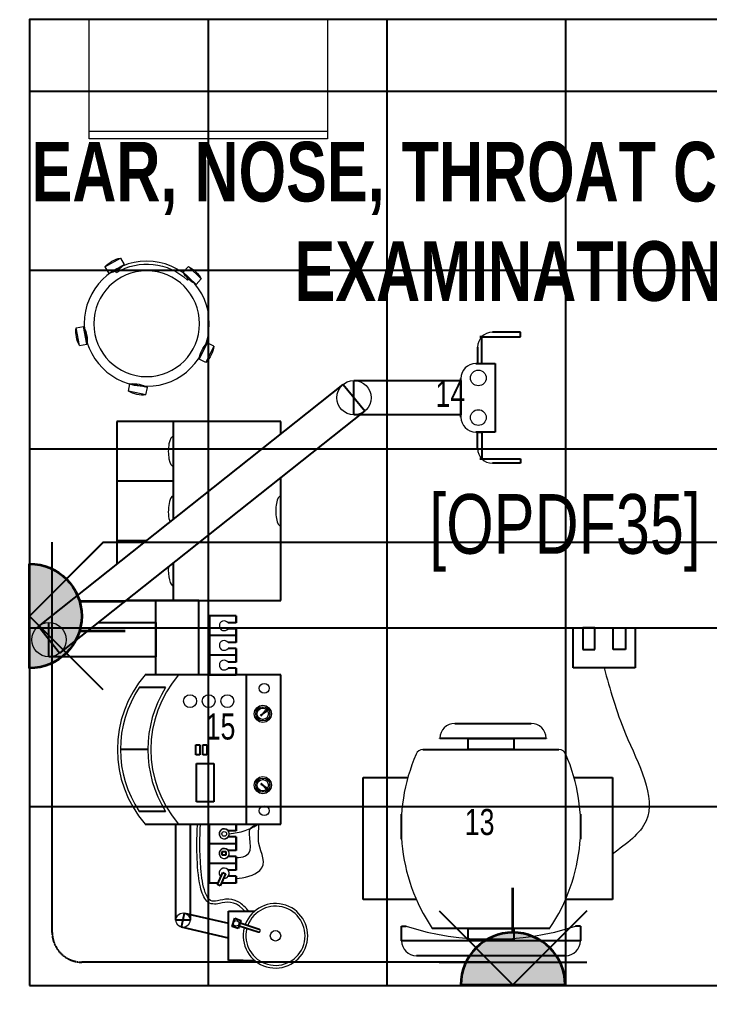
# Model space of a CAD drawing. Extents: x -178977 to 231842, y -29287 to 19916.
# Drawn here: x 38543 to 40857, y -9490 to -6200 of the extents above; entities that cross this region are included whole.
import ezdxf
from ezdxf import colors
from ezdxf.entities.mleader import LeaderData, LeaderLine
from ezdxf.enums import TextEntityAlignment as Align
from ezdxf.math import Vec2, Vec3

# ---------------------------------------------------------------- set-up
doc = ezdxf.new("R2010")
doc.units = 0
doc.header["$LTSCALE"] = 0.25
doc.linetypes.add('DASHDOT', pattern=[25.4, 12.7, -6.35, 0, -6.35])
doc.linetypes.add('HIDDEN', pattern=[9.525, 6.35, -3.175])
for name, color, linetype, lineweight in [('01-First Floor-FUR$0$72_EGR_BASE_TEXT', 252, 'Continuous', 5), ('01-First Floor-FUR$0$72_EGR_EQP_TAG', 142, 'Continuous', 5), ('01-First Floor-FUR$0$LOADING', 253, 'Continuous', 5), ('01-First Floor-FUR$0$Walls', 251, 'Continuous', 5), ('E-LITE-CIRC', 6, 'Continuous', 25), ('E-LITE-CLNG-CNDT', 6, 'DASHDOT', 35), ('E-LITE-EXIT-NUMB', 6, 'Continuous', 25), ('E-POWR-FLOR-CNDT', 6, 'HIDDEN', 25), ('E-POWR-WALL @ 100', 4, 'Continuous', 35)]:
    doc.layers.add(name, color=color, linetype=linetype, lineweight=lineweight)
doc.layers.add('01-First Floor-FUR$0$FALSE CEILING', color=251, linetype='Continuous')
doc.styles.add('01-First Floor-FUR$0$X3G_ENTITY_257CFD', font='swisscl.ttf', dxfattribs={"height": 200})
doc.styles.add('01-First Floor-FUR$0$X3G_ENTITY_9EC9', font='swisscl.ttf', dxfattribs={"height": 0.2})
doc.styles.add('01-First Floor-FUR$0$X3G_ENTITY_9F38', font='swisscl.ttf', dxfattribs={"height": 0.2})
doc.styles.add('DC_SIMPLEX', font='SIMPLEX.shx', dxfattribs={"width": 0.7})

# ---------------------------------------------------------------- blocks, each defined once
blk = doc.blocks.new('01-First Floor-FUR$0$GF21027-P')
at = {"layer": '01-First Floor-FUR$0$LOADING'}
for p, q in [((0.4, 0.4), (-0.4, 0.4)), ((-0.4, 0.4), (-0.4, 0)), ((0.4, 0), (0.4, 0.4)), ((-0.4, 0.025), (0.4, 0.025)), ((-0.4, 0), (0.4, 0))]:
    blk.add_line(p, q, dxfattribs=at)
blk = doc.blocks.new('01-First Floor-FUR$0$HF10037B-P')
at = {"layer": '01-First Floor-FUR$0$LOADING'}
for p, q in [((0.2459, 0.134), (0.1859, 0.134)), ((0.1859, 0.134), (0.1859, 0.109)), ((0.2459, 0.134), (0.2459, 0.109)), ((0.2459, 0.109), (0.1859, 0.109)), ((0, 0), (-0.0142, -0.0583)), ((0, 0), (0.0243, -0.0059)), ((0.0243, -0.0059), (0.01, -0.0642)), ((0.4071, -0.0094), (0.431, -0.0018)), ((0.4071, -0.0094), (0.4255, -0.0665)), ((0.431, -0.0018), (0.4493, -0.0589)), ((-0.0142, -0.0583), (0.01, -0.0642)), ((0.4069, -0.0417), (0.4165, -0.0387)), ((0.4255, -0.0665), (0.4493, -0.0589)), ((0.0524, -0.2725), (0.0674, -0.2525)), ((0.0674, -0.2525), (0.1154, -0.2885)), ((0.3125, -0.2897), (0.362, -0.2558)), ((0.3761, -0.2764), (0.362, -0.2558)), ((0.0524, -0.2725), (0.1004, -0.3085)), ((0.1004, -0.3085), (0.1154, -0.2885)), ((0.3266, -0.3103), (0.3125, -0.2897)), ((0.3266, -0.3103), (0.3761, -0.2764)), ((0.3267, -0.268), (0.3323, -0.2763))]:
    blk.add_line(p, q, dxfattribs=at)
for radius in [0.21, 0.1775]:
    blk.add_circle((0.2161, -0.1014), radius, dxfattribs=at)
for centre, radius, start, end in [((0.2159, 0.0465), 0.0925, 71.0754, 108.9246), ((0.2159, 0.1965), 0.0925, 251.0754, 288.9246), ((0.0779, -0.0499), 0.0925, 147.3419, 185.1912), ((-0.0678, -0.0143), 0.0925, 327.3419, 5.1912), ((0.4996, -0.0113), 0.0925, 178.8412, 216.6904), ((0.3568, -0.057), 0.0925, 358.8412, 36.6904), ((0.2161, -0.1014), 0.2, 303.6037, 17.3657), ((0.0389, -0.3404), 0.0925, 34.1875, 72.0368), ((0.3867, -0.3449), 0.0925, 105.5121, 143.3614), ((0.1289, -0.2205), 0.0925, 214.1875, 252.0368), ((0.3019, -0.2212), 0.0925, 285.5121, 323.3614)]:
    blk.add_arc(centre, radius, start, end, dxfattribs=at)
blk = doc.blocks.new('01-First Floor-FUR')
at = {"layer": '01-First Floor-FUR$0$FALSE CEILING', "linetype": 'Continuous'}
for p, q in [((39176, -9440), (39176, -6200)), ((39776, -9440), (39776, -6200)), ((40376, -9440), (40376, -6200)), ((38576, -6440), (42776, -6440)), ((38576, -7040), (42776, -7040)), ((38576, -7640), (42776, -7640)), ((38576, -8240), (42776, -8240)), ((38576, -8840), (42776, -8840))]:
    blk.add_line(p, q, dxfattribs=at)
at = {"layer": '01-First Floor-FUR$0$FALSE CEILING'}
for p, q in [((40086.4, -7264.1, -0.1), (40223.7, -7264.1, -0.1)), ((40093.7, -7264.1, -0.1), (40086.4, -7264.1, -0.1)), ((40093.7, -7353.6, -0.1), (40093.7, -7264.1, -0.1)), ((40223.7, -7248.8, -0.1), (40129.2, -7248.8, -0.1)), ((40223.7, -7264.1, -0.1), (40223.7, -7248.8, -0.1)), ((40079.2, -7298.8, -0.1), (40079.2, -7353.6, -0.1)), ((40073.4, -7353.6, -0.1), (40138.2, -7353.6, -0.1)), ((40079.2, -7353.6, -0.1), (40093.7, -7353.6, -0.1)), ((40138.2, -7353.6, -0.1), (40138.2, -7583.4, -0.1)), ((38605.5, -8235.3, -0.1), (39627.9, -7424.1, -0.1)), ((39627.9, -7424.1, -0.1), (39700.8, -7512.9, -0.1)), ((39664.4, -7526, -0.1), (39664.4, -7411, -0.1)), ((39664.4, -7411, -0.1), (40023.4, -7411, -0.1)), ((40023.4, -7533.4, -0.1), (40023.4, -7403.6, -0.1)), ((40023.4, -7411, -0.1), (40023.4, -7526, -0.1)), ((39700.8, -7512.9, -0.1), (38676.9, -8325.3, -0.1)), ((40023.4, -7526, -0.1), (39664.4, -7526, -0.1)), ((39418.9, -7548.4, -0.1), (38868.9, -7548.4, -0.1)), ((38868.9, -7548.4, -0.1), (38868.9, -8026.3, -0.1)), ((39058.5, -7875.9, -0.1), (39058.5, -7548.4, -0.1)), ((39058.5, -7748.4, -0.1), (39058.5, -7548.4, -0.1)), ((39418.9, -7590, -0.1), (39418.9, -7548.4, -0.1)), ((40138.2, -7583.4, -0.1), (40073.4, -7583.4, -0.1)), ((40079.2, -7638.2, -0.1), (40079.2, -7583.4, -0.1)), ((40079.2, -7583.4, -0.1), (40093.7, -7583.4, -0.1)), ((40093.7, -7583.4, -0.1), (40093.7, -7672.9, -0.1)), ((40086.4, -7672.9, -0.1), (40223.7, -7672.9, -0.1)), ((40093.7, -7672.9, -0.1), (40086.4, -7672.9, -0.1)), ((40223.7, -7688.2, -0.1), (40129.2, -7688.2, -0.1)), ((40223.7, -7672.9, -0.1), (40223.7, -7688.2, -0.1)), ((39058.5, -7748.4, -0.1), (38868.9, -7748.4, -0.1)), ((39058.5, -7875.9, -0.1), (39058.5, -7748.4, -0.1)), ((39418.9, -8148.4, -0.1), (39418.9, -7736.7, -0.1)), ((38967.1, -7948.4, -0.1), (38868.9, -7948.4, -0.1)), ((39058.5, -8148.4, -0.1), (39058.5, -8022.6, -0.1)), ((39058.5, -8148.4, -0.1), (39058.5, -8022.6, -0.1)), ((39143.9, -8148.4, -0.1), (38899.9, -8148.4, -0.1)), ((38899.9, -8148.4, -0.1), (39418.9, -8148.4, -0.1)), ((39000.2, -8398.4, -0.1), (39000.2, -8148.4, -0.1)), ((39143.9, -8398.4, -0.1), (39143.9, -8148.4, -0.1)), ((38641.2, -8337.8, -0.1), (38641.2, -8222.9, -0.1)), ((38806.1, -8222.9, -0.1), (39000.2, -8222.9, -0.1)), ((39000.2, -8222.9, -0.1), (39000.2, -8337.8, -0.1)), ((39269.1, -8200.4, -0.1), (39180.1, -8200.4, -0.1)), ((39180.1, -8200.4, -0.1), (39180.1, -8398.4, -0.1)), ((39269.1, -8223.4, -0.1), (39242, -8223.4, -0.1)), ((39269.1, -8223.4, -0.1), (39269.1, -8200.4, -0.1)), ((39269.1, -8200.4, -0.1), (39269.1, -8223.4, -0.1)), ((38676.9, -8325.3, -0.1), (38605.5, -8235.3, -0.1)), ((39269.1, -8243.4, -0.1), (39242, -8243.4, -0.1)), ((39269.1, -8289.4, -0.1), (39269.1, -8243.4, -0.1)), ((39269.1, -8243.4, -0.1), (39269.1, -8266.4, -0.1)), ((40399.9, -8374.4, -0.1), (40399.9, -8240.8, -0.1)), ((40399.9, -8240.8, -0.1), (40607.9, -8240.8, -0.1)), ((40473, -8240.8, -0.1), (40432.1, -8240.8, -0.1)), ((40432.1, -8240.8, -0.1), (40432.1, -8312.5, -0.1)), ((40473, -8312.5, -0.1), (40473, -8240.8, -0.1)), ((40534.9, -8312.5, -0.1), (40534.9, -8240.8, -0.1)), ((40534.9, -8240.8, -0.1), (40575.8, -8240.8, -0.1)), ((40575.8, -8240.8, -0.1), (40575.8, -8312.5, -0.1)), ((40607.9, -8240.8, -0.1), (40607.9, -8374.4, -0.1)), ((39269.1, -8266.4, -0.1), (39180.1, -8266.4, -0.1)), ((39269.1, -8289.4, -0.1), (39242, -8289.4, -0.1)), ((39269.1, -8266.4, -0.1), (39269.1, -8289.4, -0.1)), ((39269.1, -8309.4, -0.1), (39242, -8309.4, -0.1)), ((39269.1, -8355.4, -0.1), (39269.1, -8309.4, -0.1)), ((39269.1, -8309.4, -0.1), (39269.1, -8332.4, -0.1)), ((40432.1, -8312.5, -0.1), (40473, -8312.5, -0.1)), ((40575.8, -8312.5, -0.1), (40534.9, -8312.5, -0.1)), ((39000.2, -8337.8, -0.1), (38641.2, -8337.8, -0.1)), ((39269.1, -8332.4, -0.1), (39180.1, -8332.4, -0.1)), ((39269.1, -8355.4, -0.1), (39242, -8355.4, -0.1)), ((39269.1, -8332.4, -0.1), (39269.1, -8355.4, -0.1)), ((39269.1, -8375.4, -0.1), (39242, -8375.4, -0.1)), ((39269.1, -8398.4, -0.1), (39269.1, -8375.4, -0.1)), ((39269.1, -8375.4, -0.1), (39269.1, -8398.4, -0.1)), ((40607.9, -8374.4, -0.1), (40399.9, -8374.4, -0.1)), ((39418.9, -8398.4, -0.1), (38963.8, -8398.4, -0.1)), ((39180.1, -8398.4, -0.1), (39269.1, -8398.4, -0.1)), ((39303.8, -8898.4, -0.1), (39303.8, -8398.4, -0.1)), ((39418.9, -8898.4, -0.1), (39418.9, -8398.4, -0.1)), ((39032.6, -8440.5, -0.1), (38944.2, -8440.5, -0.1)), ((39345.3, -8515.5, -0.1), (39341.8, -8512, -0.1)), ((39358.7, -8509.9, -0.1), (39358.7, -8504.9, -0.1)), ((39358.7, -8509.9, -0.1), (39358.7, -8504.9, -0.1)), ((39368.1, -8519, -0.1), (39359.6, -8527.8, -0.1)), ((39359.7, -8527.9, -0.1), (39372.6, -8517.2, -0.1)), ((39372.6, -8517.2, -0.1), (39368.1, -8519, -0.1)), ((39372.6, -8517.2, -0.1), (39370, -8521.4, -0.1)), ((39372.2, -8515.5, -0.1), (39375.7, -8512, -0.1)), ((39334.9, -8528.7, -0.1), (39339.9, -8528.7, -0.1)), ((39345.3, -8541.9, -0.1), (39341.8, -8545.4, -0.1)), ((39352, -8534.3, -0.1), (39357.8, -8529.5, -0.1)), ((39352, -8534.3, -0.1), (39353.2, -8532.3, -0.1)), ((39352, -8534.3, -0.1), (39354.3, -8533.5, -0.1)), ((39353.2, -8532.3, -0.1), (39357.7, -8529.4, -0.1)), ((39354.3, -8533.5, -0.1), (39357.9, -8529.6, -0.1)), ((39358.7, -8552.6, -0.1), (39358.7, -8547.6, -0.1)), ((39358.7, -8552.6, -0.1), (39358.7, -8547.6, -0.1)), ((39370, -8521.4, -0.1), (39359.8, -8528.1, -0.1)), ((39372.2, -8541.9, -0.1), (39375.7, -8545.4, -0.1)), ((39382.6, -8528.7, -0.1), (39377.6, -8528.7, -0.1)), ((40003, -8560.9, -0.1), (40259.3, -8560.9, -0.1)), ((39953, -8611.8, -0.1), (39953, -8610.9, -0.1)), ((40309.3, -8611.8, -0.1), (39953, -8611.8, -0.1)), ((40047.7, -8648.7, -0.1), (40047.7, -8611.8, -0.1)), ((40047.7, -8611.8, -0.1), (40200.7, -8611.8, -0.1)), ((40200.7, -8611.8, -0.1), (40200.7, -8648.7, -0.1)), ((40309.3, -8610.9, -0.1), (40309.3, -8611.8, -0.1)), ((38973, -8648.4, -0.1), (38880.7, -8648.4, -0.1)), ((39134.1, -8665.8, -0.1), (39134.1, -8632.6, -0.1)), ((39134.1, -8632.6, -0.1), (39147.4, -8632.6, -0.1)), ((39147.4, -8632.6, -0.1), (39147.4, -8665.8, -0.1)), ((39157.4, -8665.8, -0.1), (39157.4, -8632.6, -0.1)), ((39157.4, -8632.6, -0.1), (39170.7, -8632.6, -0.1)), ((39170.7, -8632.6, -0.1), (39170.7, -8665.8, -0.1)), ((39896.2, -8648.7, -0.1), (40352.3, -8648.7, -0.1)), ((40200.7, -8648.7, -0.1), (40047.7, -8648.7, -0.1)), ((39147.4, -8665.8, -0.1), (39134.1, -8665.8, -0.1)), ((39170.7, -8665.8, -0.1), (39157.4, -8665.8, -0.1)), ((39135.8, -8823.7, -0.1), (39135.8, -8695.7, -0.1)), ((39135.8, -8695.7, -0.1), (39193.9, -8695.7, -0.1)), ((39193.9, -8695.7, -0.1), (39193.9, -8823.7, -0.1)), ((39358.7, -8744.3, -0.1), (39358.7, -8749.3, -0.1)), ((39358.7, -8744.3, -0.1), (39358.7, -8749.3, -0.1)), ((39695.7, -9152.1, -0.1), (39695.7, -8742.3, -0.1)), ((39695.7, -8742.3, -0.1), (39845.4, -8742.3, -0.1)), ((40403.1, -8742.3, -0.1), (40532, -8742.3, -0.1)), ((40532, -8742.3, -0.1), (40532, -9152.1, -0.1)), ((39334.9, -8768.1, -0.1), (39339.9, -8768.1, -0.1)), ((39345.3, -8754.9, -0.1), (39341.8, -8751.4, -0.1)), ((39345.3, -8781.3, -0.1), (39341.8, -8784.8, -0.1)), ((39352, -8762.6, -0.1), (39357.8, -8767.3, -0.1)), ((39352, -8762.6, -0.1), (39353.2, -8764.6, -0.1)), ((39352, -8762.6, -0.1), (39354.3, -8763.3, -0.1)), ((39353.2, -8764.6, -0.1), (39357.7, -8767.4, -0.1)), ((39354.3, -8763.3, -0.1), (39357.9, -8767.2, -0.1)), ((39368.1, -8777.8, -0.1), (39359.6, -8769, -0.1)), ((39359.7, -8768.9, -0.1), (39372.6, -8779.6, -0.1)), ((39370, -8775.5, -0.1), (39359.8, -8768.8, -0.1)), ((39372.6, -8779.6, -0.1), (39368.1, -8777.8, -0.1)), ((39372.6, -8779.6, -0.1), (39370, -8775.5, -0.1)), ((39372.2, -8754.9, -0.1), (39375.7, -8751.4, -0.1)), ((39372.2, -8781.3, -0.1), (39375.7, -8784.8, -0.1)), ((39382.6, -8768.1, -0.1), (39377.6, -8768.1, -0.1)), ((39358.7, -8786.9, -0.1), (39358.7, -8791.9, -0.1)), ((39358.7, -8786.9, -0.1), (39358.7, -8791.9, -0.1)), ((39193.9, -8823.7, -0.1), (39135.8, -8823.7, -0.1)), ((39032.6, -8856.4, -0.1), (38944.2, -8856.4, -0.1)), ((39824.2, -8948.7, -0.1), (39824.2, -8865.2, -0.1)), ((40424.2, -8865.2, -0.1), (40424.2, -8948.7, -0.1)), ((38963.8, -8898.4, -0.1), (39418.9, -8898.4, -0.1)), ((39066.8, -9220.9, -0.1), (39066.8, -8898.4, -0.1)), ((39114.9, -8898.4, -0.1), (39114.9, -9220.9, -0.1)), ((39180.1, -9096.4, -0.1), (39180.1, -8898.4, -0.1)), ((39180.1, -8898.4, -0.1), (39269.1, -8898.4, -0.1)), ((39269.1, -8898.4, -0.1), (39269.1, -8921.4, -0.1)), ((39269.1, -8921.4, -0.1), (39269.1, -8898.4, -0.1)), ((39269.1, -8921.4, -0.1), (39242, -8921.4, -0.1)), ((39269.1, -8941.4, -0.1), (39242, -8941.4, -0.1)), ((39269.1, -8941.4, -0.1), (39269.1, -8987.4, -0.1)), ((39269.1, -8964.4, -0.1), (39269.1, -8941.4, -0.1)), ((39269.1, -8964.4, -0.1), (39180.1, -8964.4, -0.1)), ((39269.1, -8987.4, -0.1), (39269.1, -8964.4, -0.1)), ((39222.5, -9003.3, -0.1), (39222.5, -8990.1, -0.1)), ((39222.5, -8990.1, -0.1), (39234.5, -8990.1, -0.1)), ((39234.5, -9003.3, -0.1), (39222.5, -9003.3, -0.1)), ((39234.5, -8990.1, -0.1), (39234.5, -9003.3, -0.1)), ((39269.1, -8987.4, -0.1), (39242, -8987.4, -0.1)), ((39269.1, -9007.4, -0.1), (39242, -9007.4, -0.1)), ((39269.1, -9007.4, -0.1), (39269.1, -9053.4, -0.1)), ((39269.1, -9030.4, -0.1), (39269.1, -9007.4, -0.1)), ((39269.1, -9030.4, -0.1), (39180.1, -9030.4, -0.1)), ((39269.1, -9053.4, -0.1), (39269.1, -9030.4, -0.1)), ((39206.4, -9101.4, -0.1), (39224.4, -9061.4, -0.1)), ((39233.7, -9065.5, -0.1), (39215.7, -9105.6, -0.1)), ((39224.4, -9061.4, -0.1), (39233.7, -9065.5, -0.1)), ((39269.1, -9053.4, -0.1), (39242, -9053.4, -0.1)), ((39269.1, -9073.4, -0.1), (39242, -9073.4, -0.1)), ((39269.1, -9073.4, -0.1), (39269.1, -9096.4, -0.1)), ((39269.1, -9096.4, -0.1), (39269.1, -9073.4, -0.1)), ((39208.7, -9096.4, -0.1), (39180.1, -9096.4, -0.1)), ((39215.7, -9105.6, -0.1), (39206.4, -9101.4, -0.1)), ((39269.1, -9096.4, -0.1), (39219.8, -9096.4, -0.1)), ((39874.1, -9152.1, -0.1), (39695.7, -9152.1, -0.1)), ((40532, -9152.1, -0.1), (40374.4, -9152.1, -0.1)), ((39085.5, -9244.3, -0.1), (39096.3, -9197.5, -0.1)), ((39096.3, -9197.5, -0.1), (39243.2, -9231.4, -0.1)), ((39243.2, -9355.9, -0.1), (39243.2, -9190.7, -0.1)), ((39243.2, -9190.7, -0.1), (39293, -9190.7, -0.1)), ((39293, -9190.7, -0.1), (39331.4, -9190.7, -0.1)), ((39114.9, -9220.9, -0.1), (39066.8, -9220.9, -0.1)), ((39243.2, -9280.8, -0.1), (39085.5, -9244.3, -0.1)), ((39255.3, -9242.5, -0.1), (39264.3, -9214.7, -0.1)), ((39276.3, -9249.3, -0.1), (39255.3, -9242.5, -0.1)), ((39264.3, -9214.7, -0.1), (39285.3, -9221.6, -0.1)), ((39285.3, -9221.6, -0.1), (39276.3, -9249.3, -0.1)), ((39279.2, -9240.5, -0.1), (39282.5, -9230.4, -0.1)), ((39343.5, -9261.4, -0.1), (39279.2, -9240.5, -0.1)), ((39282.5, -9230.4, -0.1), (39346.8, -9251.3, -0.1)), ((39824.1, -9290, -0.1), (39824.1, -9241.3, -0.1)), ((39824.1, -9241.3, -0.1), (39840.1, -9241.3, -0.1)), ((40424.4, -9241.3, -0.1), (40408.4, -9241.3, -0.1)), ((40424.4, -9241.3, -0.1), (40424.4, -9290, -0.1)), ((40321.3, -9248.7, -0.1), (39927.2, -9248.7, -0.1)), ((40047.7, -9285.6, -0.1), (40047.7, -9248.7, -0.1)), ((40047.7, -9248.7, -0.1), (40200.7, -9248.7, -0.1)), ((40200.7, -9248.7, -0.1), (40200.7, -9285.6, -0.1)), ((40424.4, -9290.6, -0.1), (39824.1, -9290.6, -0.1)), ((40200.7, -9285.6, -0.1), (40047.7, -9285.6, -0.1)), ((40374.4, -9340, -0.1), (39874.1, -9340, -0.1)), ((39293, -9355.9, -0.1), (39243.2, -9355.9, -0.1)), ((39293, -9355.9, -0.1), (39331.4, -9355.9, -0.1))]:
    blk.add_line(p, q, dxfattribs=at)
blk.add_lwpolyline([(38576, -9440), (42776, -9440), (42776, -6200), (38576, -6200)], close=True, dxfattribs=at)
at = {"layer": '01-First Floor-FUR$0$LOADING'}
for p, q in [((40086.4, -7264.1, -0.1), (40223.7, -7264.1, -0.1)), ((40093.7, -7264.1, -0.1), (40086.4, -7264.1, -0.1)), ((40093.7, -7353.6, -0.1), (40093.7, -7264.1, -0.1)), ((40223.7, -7248.8, -0.1), (40129.2, -7248.8, -0.1)), ((40223.7, -7264.1, -0.1), (40223.7, -7248.8, -0.1)), ((40079.2, -7298.8, -0.1), (40079.2, -7353.6, -0.1)), ((40073.4, -7353.6, -0.1), (40138.2, -7353.6, -0.1)), ((40079.2, -7353.6, -0.1), (40093.7, -7353.6, -0.1)), ((40138.2, -7353.6, -0.1), (40138.2, -7583.4, -0.1)), ((38605.5, -8235.3, -0.1), (39627.9, -7424.1, -0.1)), ((39627.9, -7424.1, -0.1), (39700.8, -7512.9, -0.1)), ((39664.4, -7526, -0.1), (39664.4, -7411, -0.1)), ((39664.4, -7411, -0.1), (40023.4, -7411, -0.1)), ((40023.4, -7533.4, -0.1), (40023.4, -7403.6, -0.1)), ((40023.4, -7411, -0.1), (40023.4, -7526, -0.1)), ((39700.8, -7512.9, -0.1), (38676.9, -8325.3, -0.1)), ((40023.4, -7526, -0.1), (39664.4, -7526, -0.1)), ((39418.9, -7548.4, -0.1), (38868.9, -7548.4, -0.1)), ((38868.9, -7548.4, -0.1), (38868.9, -8026.3, -0.1)), ((39058.5, -7875.9, -0.1), (39058.5, -7548.4, -0.1)), ((39058.5, -7748.4, -0.1), (39058.5, -7548.4, -0.1)), ((39418.9, -7590, -0.1), (39418.9, -7548.4, -0.1)), ((40138.2, -7583.4, -0.1), (40073.4, -7583.4, -0.1)), ((40079.2, -7638.2, -0.1), (40079.2, -7583.4, -0.1)), ((40079.2, -7583.4, -0.1), (40093.7, -7583.4, -0.1)), ((40093.7, -7583.4, -0.1), (40093.7, -7672.9, -0.1)), ((40086.4, -7672.9, -0.1), (40223.7, -7672.9, -0.1)), ((40093.7, -7672.9, -0.1), (40086.4, -7672.9, -0.1)), ((40223.7, -7688.2, -0.1), (40129.2, -7688.2, -0.1)), ((40223.7, -7672.9, -0.1), (40223.7, -7688.2, -0.1)), ((39058.5, -7748.4, -0.1), (38868.9, -7748.4, -0.1)), ((39058.5, -7875.9, -0.1), (39058.5, -7748.4, -0.1)), ((39418.9, -8148.4, -0.1), (39418.9, -7736.7, -0.1)), ((38967.1, -7948.4, -0.1), (38868.9, -7948.4, -0.1)), ((39058.5, -8148.4, -0.1), (39058.5, -8022.6, -0.1)), ((39058.5, -8148.4, -0.1), (39058.5, -8022.6, -0.1)), ((39143.9, -8148.4, -0.1), (38899.9, -8148.4, -0.1)), ((38899.9, -8148.4, -0.1), (39418.9, -8148.4, -0.1)), ((39000.2, -8398.4, -0.1), (39000.2, -8148.4, -0.1)), ((39143.9, -8398.4, -0.1), (39143.9, -8148.4, -0.1)), ((38641.2, -8337.8, -0.1), (38641.2, -8222.9, -0.1)), ((38806.1, -8222.9, -0.1), (39000.2, -8222.9, -0.1)), ((39000.2, -8222.9, -0.1), (39000.2, -8337.8, -0.1)), ((39269.1, -8200.4, -0.1), (39180.1, -8200.4, -0.1)), ((39180.1, -8200.4, -0.1), (39180.1, -8398.4, -0.1)), ((39269.1, -8223.4, -0.1), (39242, -8223.4, -0.1)), ((39269.1, -8223.4, -0.1), (39269.1, -8200.4, -0.1)), ((39269.1, -8200.4, -0.1), (39269.1, -8223.4, -0.1)), ((38676.9, -8325.3, -0.1), (38605.5, -8235.3, -0.1)), ((39269.1, -8243.4, -0.1), (39242, -8243.4, -0.1)), ((39269.1, -8289.4, -0.1), (39269.1, -8243.4, -0.1)), ((39269.1, -8243.4, -0.1), (39269.1, -8266.4, -0.1)), ((40399.9, -8374.4, -0.1), (40399.9, -8240.8, -0.1)), ((40399.9, -8240.8, -0.1), (40607.9, -8240.8, -0.1)), ((40473, -8240.8, -0.1), (40432.1, -8240.8, -0.1)), ((40432.1, -8240.8, -0.1), (40432.1, -8312.5, -0.1)), ((40473, -8312.5, -0.1), (40473, -8240.8, -0.1)), ((40534.9, -8312.5, -0.1), (40534.9, -8240.8, -0.1)), ((40534.9, -8240.8, -0.1), (40575.8, -8240.8, -0.1)), ((40575.8, -8240.8, -0.1), (40575.8, -8312.5, -0.1)), ((40607.9, -8240.8, -0.1), (40607.9, -8374.4, -0.1)), ((39269.1, -8266.4, -0.1), (39180.1, -8266.4, -0.1)), ((39269.1, -8289.4, -0.1), (39242, -8289.4, -0.1)), ((39269.1, -8266.4, -0.1), (39269.1, -8289.4, -0.1)), ((39269.1, -8309.4, -0.1), (39242, -8309.4, -0.1)), ((39269.1, -8355.4, -0.1), (39269.1, -8309.4, -0.1)), ((39269.1, -8309.4, -0.1), (39269.1, -8332.4, -0.1)), ((40432.1, -8312.5, -0.1), (40473, -8312.5, -0.1)), ((40575.8, -8312.5, -0.1), (40534.9, -8312.5, -0.1)), ((39000.2, -8337.8, -0.1), (38641.2, -8337.8, -0.1)), ((39269.1, -8332.4, -0.1), (39180.1, -8332.4, -0.1)), ((39269.1, -8355.4, -0.1), (39242, -8355.4, -0.1)), ((39269.1, -8332.4, -0.1), (39269.1, -8355.4, -0.1)), ((39269.1, -8375.4, -0.1), (39242, -8375.4, -0.1)), ((39269.1, -8398.4, -0.1), (39269.1, -8375.4, -0.1)), ((39269.1, -8375.4, -0.1), (39269.1, -8398.4, -0.1)), ((40607.9, -8374.4, -0.1), (40399.9, -8374.4, -0.1)), ((39418.9, -8398.4, -0.1), (38963.8, -8398.4, -0.1)), ((39180.1, -8398.4, -0.1), (39269.1, -8398.4, -0.1)), ((39303.8, -8898.4, -0.1), (39303.8, -8398.4, -0.1)), ((39418.9, -8898.4, -0.1), (39418.9, -8398.4, -0.1)), ((39032.6, -8440.5, -0.1), (38944.2, -8440.5, -0.1)), ((39345.3, -8515.5, -0.1), (39341.8, -8512, -0.1)), ((39358.7, -8509.9, -0.1), (39358.7, -8504.9, -0.1)), ((39358.7, -8509.9, -0.1), (39358.7, -8504.9, -0.1)), ((39368.1, -8519, -0.1), (39359.6, -8527.8, -0.1)), ((39359.7, -8527.9, -0.1), (39372.6, -8517.2, -0.1)), ((39372.6, -8517.2, -0.1), (39368.1, -8519, -0.1)), ((39372.6, -8517.2, -0.1), (39370, -8521.4, -0.1)), ((39372.2, -8515.5, -0.1), (39375.7, -8512, -0.1)), ((39334.9, -8528.7, -0.1), (39339.9, -8528.7, -0.1)), ((39345.3, -8541.9, -0.1), (39341.8, -8545.4, -0.1)), ((39352, -8534.3, -0.1), (39357.8, -8529.5, -0.1)), ((39352, -8534.3, -0.1), (39353.2, -8532.3, -0.1)), ((39352, -8534.3, -0.1), (39354.3, -8533.5, -0.1)), ((39353.2, -8532.3, -0.1), (39357.7, -8529.4, -0.1)), ((39354.3, -8533.5, -0.1), (39357.9, -8529.6, -0.1)), ((39358.7, -8552.6, -0.1), (39358.7, -8547.6, -0.1)), ((39358.7, -8552.6, -0.1), (39358.7, -8547.6, -0.1)), ((39370, -8521.4, -0.1), (39359.8, -8528.1, -0.1)), ((39372.2, -8541.9, -0.1), (39375.7, -8545.4, -0.1)), ((39382.6, -8528.7, -0.1), (39377.6, -8528.7, -0.1)), ((40003, -8560.9, -0.1), (40259.3, -8560.9, -0.1)), ((39953, -8611.8, -0.1), (39953, -8610.9, -0.1)), ((40309.3, -8611.8, -0.1), (39953, -8611.8, -0.1)), ((40047.7, -8648.7, -0.1), (40047.7, -8611.8, -0.1)), ((40047.7, -8611.8, -0.1), (40200.7, -8611.8, -0.1)), ((40200.7, -8611.8, -0.1), (40200.7, -8648.7, -0.1)), ((40309.3, -8610.9, -0.1), (40309.3, -8611.8, -0.1)), ((38973, -8648.4, -0.1), (38880.7, -8648.4, -0.1)), ((39134.1, -8665.8, -0.1), (39134.1, -8632.6, -0.1)), ((39134.1, -8632.6, -0.1), (39147.4, -8632.6, -0.1)), ((39147.4, -8632.6, -0.1), (39147.4, -8665.8, -0.1)), ((39157.4, -8665.8, -0.1), (39157.4, -8632.6, -0.1)), ((39157.4, -8632.6, -0.1), (39170.7, -8632.6, -0.1)), ((39170.7, -8632.6, -0.1), (39170.7, -8665.8, -0.1)), ((39896.2, -8648.7, -0.1), (40352.3, -8648.7, -0.1)), ((40200.7, -8648.7, -0.1), (40047.7, -8648.7, -0.1)), ((39147.4, -8665.8, -0.1), (39134.1, -8665.8, -0.1)), ((39170.7, -8665.8, -0.1), (39157.4, -8665.8, -0.1)), ((39135.8, -8823.7, -0.1), (39135.8, -8695.7, -0.1)), ((39135.8, -8695.7, -0.1), (39193.9, -8695.7, -0.1)), ((39193.9, -8695.7, -0.1), (39193.9, -8823.7, -0.1)), ((39358.7, -8744.3, -0.1), (39358.7, -8749.3, -0.1)), ((39358.7, -8744.3, -0.1), (39358.7, -8749.3, -0.1)), ((39695.7, -9152.1, -0.1), (39695.7, -8742.3, -0.1)), ((39695.7, -8742.3, -0.1), (39845.4, -8742.3, -0.1)), ((40403.1, -8742.3, -0.1), (40532, -8742.3, -0.1)), ((40532, -8742.3, -0.1), (40532, -9152.1, -0.1)), ((39334.9, -8768.1, -0.1), (39339.9, -8768.1, -0.1)), ((39345.3, -8754.9, -0.1), (39341.8, -8751.4, -0.1)), ((39345.3, -8781.3, -0.1), (39341.8, -8784.8, -0.1)), ((39352, -8762.6, -0.1), (39357.8, -8767.3, -0.1)), ((39352, -8762.6, -0.1), (39353.2, -8764.6, -0.1)), ((39352, -8762.6, -0.1), (39354.3, -8763.3, -0.1)), ((39353.2, -8764.6, -0.1), (39357.7, -8767.4, -0.1)), ((39354.3, -8763.3, -0.1), (39357.9, -8767.2, -0.1)), ((39368.1, -8777.8, -0.1), (39359.6, -8769, -0.1)), ((39359.7, -8768.9, -0.1), (39372.6, -8779.6, -0.1)), ((39370, -8775.5, -0.1), (39359.8, -8768.8, -0.1)), ((39372.6, -8779.6, -0.1), (39368.1, -8777.8, -0.1)), ((39372.6, -8779.6, -0.1), (39370, -8775.5, -0.1)), ((39372.2, -8754.9, -0.1), (39375.7, -8751.4, -0.1)), ((39372.2, -8781.3, -0.1), (39375.7, -8784.8, -0.1)), ((39382.6, -8768.1, -0.1), (39377.6, -8768.1, -0.1)), ((39358.7, -8786.9, -0.1), (39358.7, -8791.9, -0.1)), ((39358.7, -8786.9, -0.1), (39358.7, -8791.9, -0.1)), ((39193.9, -8823.7, -0.1), (39135.8, -8823.7, -0.1)), ((39032.6, -8856.4, -0.1), (38944.2, -8856.4, -0.1)), ((39824.2, -8948.7, -0.1), (39824.2, -8865.2, -0.1)), ((40424.2, -8865.2, -0.1), (40424.2, -8948.7, -0.1)), ((38963.8, -8898.4, -0.1), (39418.9, -8898.4, -0.1)), ((39066.8, -9220.9, -0.1), (39066.8, -8898.4, -0.1)), ((39114.9, -8898.4, -0.1), (39114.9, -9220.9, -0.1)), ((39180.1, -9096.4, -0.1), (39180.1, -8898.4, -0.1)), ((39180.1, -8898.4, -0.1), (39269.1, -8898.4, -0.1)), ((39269.1, -8898.4, -0.1), (39269.1, -8921.4, -0.1)), ((39269.1, -8921.4, -0.1), (39269.1, -8898.4, -0.1)), ((39269.1, -8921.4, -0.1), (39242, -8921.4, -0.1)), ((39269.1, -8941.4, -0.1), (39242, -8941.4, -0.1)), ((39269.1, -8941.4, -0.1), (39269.1, -8987.4, -0.1)), ((39269.1, -8964.4, -0.1), (39269.1, -8941.4, -0.1)), ((39269.1, -8964.4, -0.1), (39180.1, -8964.4, -0.1)), ((39269.1, -8987.4, -0.1), (39269.1, -8964.4, -0.1)), ((39222.5, -9003.3, -0.1), (39222.5, -8990.1, -0.1)), ((39222.5, -8990.1, -0.1), (39234.5, -8990.1, -0.1)), ((39234.5, -9003.3, -0.1), (39222.5, -9003.3, -0.1)), ((39234.5, -8990.1, -0.1), (39234.5, -9003.3, -0.1)), ((39269.1, -8987.4, -0.1), (39242, -8987.4, -0.1)), ((39269.1, -9007.4, -0.1), (39242, -9007.4, -0.1)), ((39269.1, -9007.4, -0.1), (39269.1, -9053.4, -0.1)), ((39269.1, -9030.4, -0.1), (39269.1, -9007.4, -0.1)), ((39269.1, -9030.4, -0.1), (39180.1, -9030.4, -0.1)), ((39269.1, -9053.4, -0.1), (39269.1, -9030.4, -0.1)), ((39206.4, -9101.4, -0.1), (39224.4, -9061.4, -0.1)), ((39233.7, -9065.5, -0.1), (39215.7, -9105.6, -0.1)), ((39224.4, -9061.4, -0.1), (39233.7, -9065.5, -0.1)), ((39269.1, -9053.4, -0.1), (39242, -9053.4, -0.1)), ((39269.1, -9073.4, -0.1), (39242, -9073.4, -0.1)), ((39269.1, -9073.4, -0.1), (39269.1, -9096.4, -0.1)), ((39269.1, -9096.4, -0.1), (39269.1, -9073.4, -0.1)), ((39208.7, -9096.4, -0.1), (39180.1, -9096.4, -0.1)), ((39215.7, -9105.6, -0.1), (39206.4, -9101.4, -0.1)), ((39269.1, -9096.4, -0.1), (39219.8, -9096.4, -0.1)), ((39874.1, -9152.1, -0.1), (39695.7, -9152.1, -0.1)), ((40532, -9152.1, -0.1), (40374.4, -9152.1, -0.1)), ((39085.5, -9244.3, -0.1), (39096.3, -9197.5, -0.1)), ((39096.3, -9197.5, -0.1), (39243.2, -9231.4, -0.1)), ((39243.2, -9355.9, -0.1), (39243.2, -9190.7, -0.1)), ((39243.2, -9190.7, -0.1), (39293, -9190.7, -0.1)), ((39293, -9190.7, -0.1), (39331.4, -9190.7, -0.1)), ((39114.9, -9220.9, -0.1), (39066.8, -9220.9, -0.1)), ((39243.2, -9280.8, -0.1), (39085.5, -9244.3, -0.1)), ((39255.3, -9242.5, -0.1), (39264.3, -9214.7, -0.1)), ((39276.3, -9249.3, -0.1), (39255.3, -9242.5, -0.1)), ((39264.3, -9214.7, -0.1), (39285.3, -9221.6, -0.1)), ((39285.3, -9221.6, -0.1), (39276.3, -9249.3, -0.1)), ((39279.2, -9240.5, -0.1), (39282.5, -9230.4, -0.1)), ((39343.5, -9261.4, -0.1), (39279.2, -9240.5, -0.1)), ((39282.5, -9230.4, -0.1), (39346.8, -9251.3, -0.1)), ((39824.1, -9290, -0.1), (39824.1, -9241.3, -0.1)), ((39824.1, -9241.3, -0.1), (39840.1, -9241.3, -0.1)), ((40424.4, -9241.3, -0.1), (40408.4, -9241.3, -0.1)), ((40424.4, -9241.3, -0.1), (40424.4, -9290, -0.1)), ((40321.3, -9248.7, -0.1), (39927.2, -9248.7, -0.1)), ((40047.7, -9285.6, -0.1), (40047.7, -9248.7, -0.1)), ((40047.7, -9248.7, -0.1), (40200.7, -9248.7, -0.1)), ((40200.7, -9248.7, -0.1), (40200.7, -9285.6, -0.1)), ((40424.4, -9290.6, -0.1), (39824.1, -9290.6, -0.1)), ((40200.7, -9285.6, -0.1), (40047.7, -9285.6, -0.1)), ((40374.4, -9340, -0.1), (39874.1, -9340, -0.1)), ((39293, -9355.9, -0.1), (39243.2, -9355.9, -0.1)), ((39293, -9355.9, -0.1), (39331.4, -9355.9, -0.1))]:
    blk.add_line(p, q, dxfattribs=at)
for centre, radius in [((40081.9, -7402.1, -0.1), 26.3), ((39664.4, -7468.5, -0.1), 57.5), ((40081.9, -7534.9, -0.1), 26.3), ((38641.2, -8280.3, -0.1), 57.5), ((39363.3, -8443.2, -0.1), 16.6), ((39114.7, -8486.1, -0.1), 21.6), ((39177.1, -8486.1, -0.1), 21.6), ((39239.6, -8486.1, -0.1), 21.6), ((39358.7, -8528.7, -0.1), 28.8), ((39358.7, -8528.7, -0.1), 23.8), ((39358.7, -8528.7, -0.1), 18.8), ((39358.7, -8528.7, -0.1), 1.24), ((39358.7, -8528.7, -0.1), 1.24), ((39358.7, -8768.1, -0.1), 28.8), ((39358.7, -8768.1, -0.1), 23.8), ((39358.7, -8768.1, -0.1), 18.8), ((39358.7, -8768.1, -0.1), 1.24), ((39358.7, -8768.1, -0.1), 1.24), ((39363.3, -8853.6, -0.1), 16.6), ((39229.1, -8931.4, -0.1), 7.82), ((39090.9, -9220.9, -0.1), 24.1), ((39090.9, -9220.9, -0.1), 24.1), ((39269.3, -9231.7, -0.1), 9.25), ((39401.2, -9273.3, -0.1), 17.5)]:
    blk.add_circle(centre, radius, dxfattribs=at)
for centre, radius, start, end in [((40129.2, -7298.8, -0.1), 50, 90, 180), ((40073.4, -7403.6, -0.1), 50, 90, 180), ((40073.4, -7533.4, -0.1), 50, 180, 270), ((40129.2, -7638.2, -0.1), 50, 180, 270), ((39229.1, -8233.4, -0.1), 16.3, 37.727, 322.273), ((39229.1, -8299.4, -0.1), 16.3, 37.727, 322.273), ((39229.1, -8365.4, -0.1), 16.3, 37.727, 322.273), ((39253.2, -8648.4, -0.1), 382.4, 139.1751, 220.8249), ((39365.4, -8648.4, -0.1), 382.4, 139.1751, 220.8249), ((39253.2, -8648.4, -0.1), 372.4, 146.0561, 213.9439), ((39365.4, -8648.4, -0.1), 392.4, 147.9999, 212.0001), ((40003, -8610.9, -0.1), 50, 90, 180), ((40259.3, -8610.9, -0.1), 50, 0, 90), ((39896.2, -8673.7, -0.1), 25, 90, 156.5793), ((40352.3, -8673.7, -0.1), 25, 23.4207, 90), ((40434.6, -8907, -0.1), 611.8, 156.5793, 213.9579), ((39813.8, -8907, -0.1), 611.8, 326.0421, 23.4207), ((39229.1, -8931.4, -0.1), 17.2, 262.9486, 228.6321), ((39229.1, -8931.4, -0.1), 16.3, 37.727, 322.273), ((39229.1, -8997.4, -0.1), 17.2, 262.9486, 228.6321), ((39229.1, -8997.4, -0.1), 16.3, 37.727, 322.273), ((39229.1, -9063.4, -0.1), 17.2, 262.9486, 228.6321), ((39229.1, -9063.4, -0.1), 16.3, 263.9173, 322.273), ((39401.2, -9273.3, -0.1), 108.2, 165.4608, 159.7988), ((39401.2, -9273.3, -0.1), 99.2, 165.7744, 159.598), ((40124.2, -8353.1, -0.1), 932.5, 252.2567, 287.7433), ((39345.1, -9256.3, -0.1), 5.34, 252.0103, 72.0103), ((39874.1, -9290, -0.1), 50, 180, 270), ((40374.4, -9290, -0.1), 50, 270, 0)]:
    blk.add_arc(centre, radius, start, end, dxfattribs=at)
for centre, start_param, end_param in [((39058.5, -7648.4, -0.1), 0, 3.141593), ((39058.5, -7848.4, -0.1), 0, 2.380645), ((39418.9, -7848.4, -0.1), 0, 3.141593), ((39058.5, -8048.4, -0.1), 1.314296, 3.141593)]:
    blk.add_ellipse(centre, major_axis=(0, 50.7), ratio=0.333332, start_param=start_param, end_param=end_param, dxfattribs=at)
for points, knots in [([(40503.9, -8374.4, -0.1), (40523.7, -8446.1, -0.1), (40568.8, -8610.3, -0.1), (40714.4, -8865.6, -0.1), (40578.8, -8964.8, -0.1), (40532, -8999, -0.1)], [0, 0, 0, 0, 0.2328437, 0.5330093, 0.6912014, 0.6912014, 0.6912014, 0.6912014]), ([(39298, -9190.7, -0.1), (39295.7, -9188.2, -0.1), (39293.4, -9185.7, -0.1), (39262.1, -9154.8, -0.1), (39236.6, -9159.7, -0.1), (39198, -9168.5, -0.1), (39182, -9168.4, -0.1), (39160.6, -9146.7, -0.1), (39154.1, -9129.2, -0.1), (39141.5, -9075.3, -0.1), (39139.1, -9035.1, -0.1), (39136.9, -8970.9, -0.1), (39137.6, -8943.5, -0.1), (39138.9, -8910.8, -0.1), (39139.2, -8904.5, -0.1), (39139.5, -8898.2, -0.1)], [0.0525518, 0.0525518, 0.0525518, 0.0525518, 0.0586331, 0.0586331, 0.1331523, 0.1331523, 0.1849884, 0.1849884, 0.2368244, 0.2368244, 0.3240068, 0.3240068, 0.4111891, 0.4111891, 0.4321683, 0.4321683, 0.4321683, 0.4321683]), ([(39311.6, -9190.7, -0.1), (39300.9, -9178.6, -0.1), (39289.3, -9166.9, -0.1), (39246.8, -9141.2, -0.1), (39218, -9155.2, -0.1), (39182.6, -9159.6, -0.1), (39173.3, -9149.2, -0.1), (39157.3, -9106.2, -0.1), (39153, -9076, -0.1), (39145.6, -8986.9, -0.1), (39147.6, -8942.5, -0.1), (39149.5, -8898.6, -0.1)], [0.048018, 0.048018, 0.048018, 0.048018, 0.0744053, 0.0744053, 0.1474121, 0.1474121, 0.2165982, 0.2165982, 0.2857843, 0.2857843, 0.4321683, 0.4321683, 0.4321683, 0.4321683]), ([(39246.3, -8931.4, -0.1), (39264.3, -8928.9, -0.1), (39299.4, -8923.8, -0.1), (39330.5, -8906.8, -0.1), (39345.8, -8898.4, -0.1)], [0, 0, 0, 0, 0.0539016, 0.1055574, 0.1055574, 0.1055574, 0.1055574]), ([(39269.1, -9080.6, -0.1), (39294.2, -9080.2, -0.1), (39388.7, -9054.1, -0.1), (39335.9, -8969.9, -0.1), (39345.3, -8920.2, -0.1), (39345.8, -8898.4, -0.1)], [0.0432729, 0.0432729, 0.0432729, 0.0432729, 0.1023316, 0.1931304, 0.2585477, 0.2585477, 0.2585477, 0.2585477]), ([(39269.1, -9010.6, -0.1), (39279.8, -9010.8, -0.1), (39345.6, -9002.1, -0.1), (39289.6, -8914.6, -0.1), (39335, -8901.5, -0.1), (39345.8, -8898.4, -0.1)], [0.0329912, 0.0329912, 0.0329912, 0.0329912, 0.0543483, 0.1505593, 0.180495, 0.180495, 0.180495, 0.180495])]:
    blk.add_open_spline(points, degree=3, knots=knots, dxfattribs=at)
for points in [[(39245, -9004, -0.1), (39245.9, -9005.4, -0.1), (39247.6, -9006.5, -0.1), (39249.8, -9007.4, -0.1)], [(39244.2, -9071.7, -0.1), (39244.3, -9072.3, -0.1), (39244.5, -9072.9, -0.1), (39244.8, -9073.4, -0.1)]]:
    blk.add_open_spline(points, degree=3, dxfattribs=at)
at = {"layer": '01-First Floor-FUR$0$Walls'}
for p, q in [((38576, -9440), (38576, -6200)), ((42776, -6200), (38576, -6200)), ((42776, -9440), (38576, -9440))]:
    blk.add_line(p, q, dxfattribs=at)
at = {"layer": '01-First Floor-FUR$0$LOADING', "color": 1, "xscale": -1000, "yscale": 1000, "zscale": 1000, "rotation": 359.9999999790884}
blk.add_blockref('01-First Floor-FUR$0$GF21027-P', (39176, -6600, -0.1), dxfattribs=at)
at = {"layer": '01-First Floor-FUR$0$LOADING', "extrusion": (1.16581e-09, 2.75759e-10, -1), "xscale": 999.9999999999995, "yscale": 999.9999999999995, "zscale": 999.9999999999995, "rotation": 115.7813125359262}
blk.add_blockref('01-First Floor-FUR$0$HF10037B-P', (-38966.4, -7458.8, 0.1), dxfattribs=at)
at = {"layer": '01-First Floor-FUR$0$72_EGR_BASE_TEXT', "insert": (40530.2, -6610), "char_height": 200, "width": 4223.97, "attachment_point": 2, "style": '01-First Floor-FUR$0$X3G_ENTITY_9EC9'}
blk.add_mtext('{\\fSwis721 LtCn BT|b1|i0|c0|p34;EAR, NOSE, THROAT CONSULTATION / EXAMINATION ROOM}', dxfattribs=at)
at = {"layer": '01-First Floor-FUR$0$72_EGR_BASE_TEXT', "insert": (40372.8, -7791.7, 0), "char_height": 200, "attachment_point": 2, "style": '01-First Floor-FUR$0$X3G_ENTITY_9F38'}
blk.add_mtext('[OPDF35]', dxfattribs=at)
at = {"layer": '01-First Floor-FUR$0$72_EGR_EQP_TAG', "char_height": 87.47, "attachment_point": 2, "style": '01-First Floor-FUR$0$X3G_ENTITY_257CFD'}
for s, insert in [('14', (39988.2, -7411.5, -0.1)), ('15', (39216.8, -8527.5, -0.1)), ('13', (40086.2, -8847.8, -0.1))]:
    blk.add_mtext(s, dxfattribs=dict(at, insert=insert))
blk = doc.blocks.new('*U153')
h = blk.add_hatch(color=253)
edge = h.paths.add_edge_path()
edge.add_line((-1.75, 0), (1.75, 0))
edge.add_arc((0, 0), 1.75, 180, 360, ccw=False)
for p, q in [((-0.5, -1.677), (-0.5, -3.211)), ((0.5, -1.677), (0.5, -3.211))]:
    blk.add_line(p, q)
blk.add_lwpolyline([(-1.75, 0, 1), (1.75, 0)], format="xyb", close=True)
at = {"layer": 'Defpoints'}
for p, q in [((-2.475, -2.475), (0, 0)), ((2.475, -2.475), (0, 0)), ((2.475, -0.758), (-2.475, -0.758))]:
    blk.add_line(p, q, dxfattribs=at)
at = {"layer": 'E-LITE-EXIT-NUMB', "style": 'DC_SIMPLEX', "width": 0.7, "flags": 8}
blk.add_attdef('TYPE', text='', height=2, rotation=360, dxfattribs=at).set_placement((-2.682, 5.238), align=Align.RIGHT)
blk.add_attdef('CIRCUIT', (2.682, 5.238), '', height=2, rotation=360, dxfattribs=at)
blk = doc.blocks.new('*U154')
h = blk.add_hatch(color=253)
edge = h.paths.add_edge_path()
edge.add_line((-1.75, 0), (1.75, 0))
edge.add_arc((0, 0), 1.75, 180, 360, ccw=False)
blk.add_line((0, -1.75), (0, -3.25))
blk.add_lwpolyline([(-1.75, 0, 1), (1.75, 0)], format="xyb", close=True)
at = {"layer": 'Defpoints'}
for p, q in [((-2.475, -2.475), (0, 0)), ((2.475, -2.475), (0, 0)), ((2.475, -0.758), (-2.475, -0.758))]:
    blk.add_line(p, q, dxfattribs=at)
at = {"layer": 'E-LITE-EXIT-NUMB', "style": 'DC_SIMPLEX', "width": 0.7, "flags": 8}
blk.add_attdef('TYPE', text='', height=2, rotation=360, dxfattribs=at).set_placement((-2.682, 5.238), align=Align.RIGHT)
blk.add_attdef('CIRCUIT', (2.682, 5.238), '', height=2, rotation=360, dxfattribs=at)
blk = doc.blocks.new('ARR0W')
at = {"color": 45}
blk.add_ellipse((0, 0), major_axis=(0.4, 0), ratio=0.4, dxfattribs=at)
at = {"color": 45, "ltscale": 0.5}
blk.add_solid([(-1.4, 0.167), (-0.4, 0), (-1.4, -0.167)], dxfattribs=at)

msp = doc.modelspace()

# ---------------------------------------------------------------- linework, layer by layer
at = {"layer": 'E-POWR-FLOR-CNDT'}
for points in [[(38699.7, -8076.9), (38823.5, -7953.2), (42428.5, -7953.2, 0.414214), (42528.5, -7853.2), (42528.5, -7286.7), (42652.3, -7162.9)], [(40122.3, -9361.8), (38751.8, -9361.8, -0.414214), (38651.8, -9261.8), (38651.8, -8276.5)]]:
    msp.add_lwpolyline(points, format="xyb", dxfattribs=at)

# ---------------------------------------------------------------- block references
at = {"layer": 'E-LITE-CLNG-CNDT'}
msp.add_blockref('01-First Floor-FUR', (0, 0), dxfattribs=at)
at = {"layer": 'E-POWR-WALL @ 100', "yscale": 100, "zscale": 100}
for name, p, xscale, rotation in [('*U153', (38576, -8200.7), -100, 90), ('*U154', (40198.1, -9437.6), 100, 180)]:
    msp.add_blockref(name, p, dxfattribs=dict(at, xscale=xscale, rotation=rotation))

# ---------------------------------------------------------------- leaders
at = {"layer": 'E-LITE-CIRC'}
ml = msp.add_multileader_mtext('Standard', dxfattribs=at)
ml.set_content('{\\Fdc_el_romans|c0;\\W0.8;TO\\Fromans|c0; \\Fsimplex|c0;PP-\\Fdc_el_romans|c0;F1\\Fsimplex|c0;/M24}', color=256, style='DC_SIMPLEX')
ml.set_leader_properties()
ml.set_arrow_properties(name='ARR0W')
ml.build(insert=Vec2(0, 0))
ml.multileader.update_dxf_attribs({"dogleg_length": 200, "arrow_head_size": 140, "scale": 100})
ctx = ml.context
ctx.base_point, ctx.scale, ctx.char_height, ctx.arrow_head_size, ctx.landing_gap_size, ctx.plane_origin, ctx.plane_x_axis, ctx.plane_y_axis = Vec3(23065.5, -9565.8, 0), 100, 200, 140, 140, Vec3(34637.9, -15185.5, 0), Vec3(1, 0.000001, 0), Vec3(-0.000001, 1, 0)
notes = []
notes.append((ctx, [(0, (1, 1, 0), (22956.7, -9565.8, 0), (1, 0.000001, 0), 108.8, [(0, [(22294.3, -8975, 0)], 0, [])])]))
ctx.mtext.insert, ctx.mtext.text_direction, ctx.mtext.rotation, ctx.mtext.width, ctx.mtext.flow_direction = Vec3(23205.5, -9432.5, 0), Vec3(1, 0.000001, 0), 0.000001, 2086.364, 5
for ctx, leaders in notes:
    for number, flags, end, landing, length, lines in leaders:
        leader = LeaderData()
        leader.index, (leader.has_last_leader_line, leader.has_dogleg_vector, leader.attachment_direction) = number, flags
        leader.last_leader_point, leader.dogleg_vector, leader.dogleg_length = Vec3(end), Vec3(landing), length
        for number, points, colour, breaks in lines:
            line = LeaderLine()
            line.index, line.vertices, line.color, line.breaks = number, Vec3.list(points), colors.encode_raw_color(colour), breaks
            leader.lines.append(line)
        ctx.leaders.append(leader)

doc.saveas('drawing.dxf')
